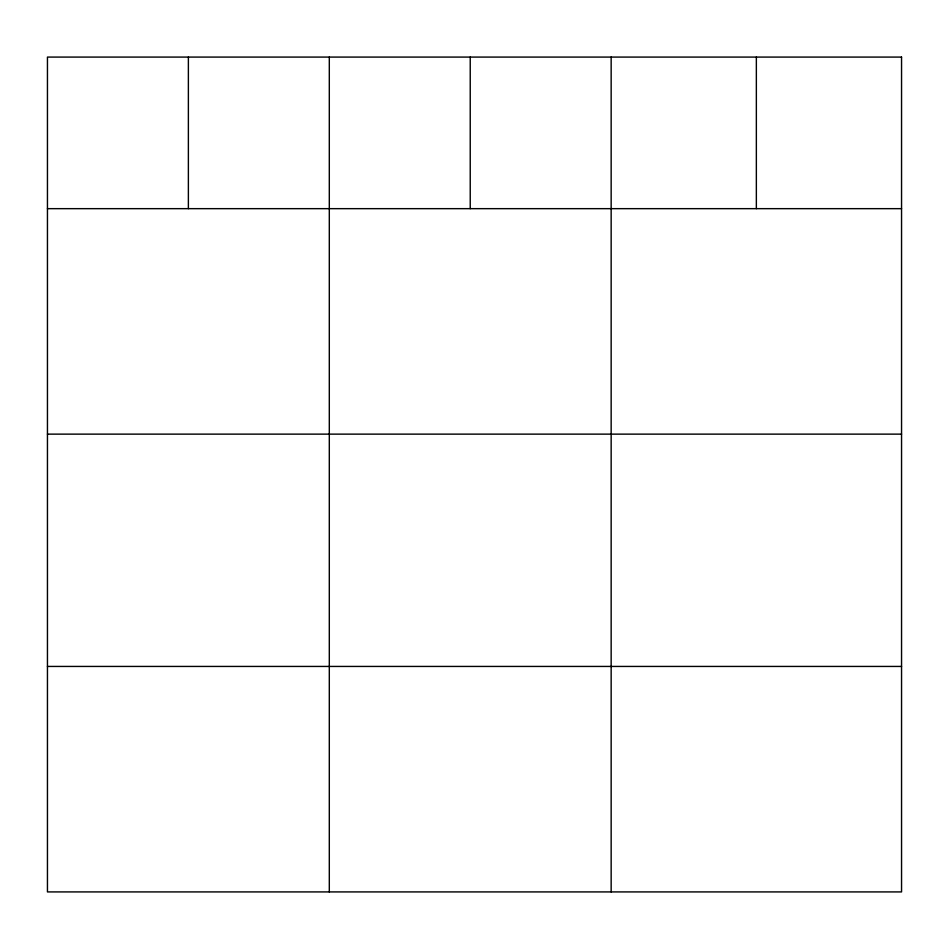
<?xml version="1.0" encoding="UTF-8"?>
<svg xmlns="http://www.w3.org/2000/svg" width="949" height="949" viewBox="0 0 949 949"><rect width="100%" height="100%" fill="white"/><g stroke="black" fill="none" stroke-linecap="round" stroke-linejoin="round"><path stroke-width="1.42" d="M47.45 208.661L901.55 208.661M47.45 434.132L901.55 434.132M47.45 666.435L901.55 666.435M756.353 57.082L756.353 208.661M611.156 57.082L611.156 891.918M470.229 57.082L470.229 208.661M329.303 57.082L329.303 891.918M188.377 57.082L188.377 208.661M901.55 57.082L47.45 57.082L47.45 891.918L901.55 891.918L901.55 57.082"/></g></svg>
